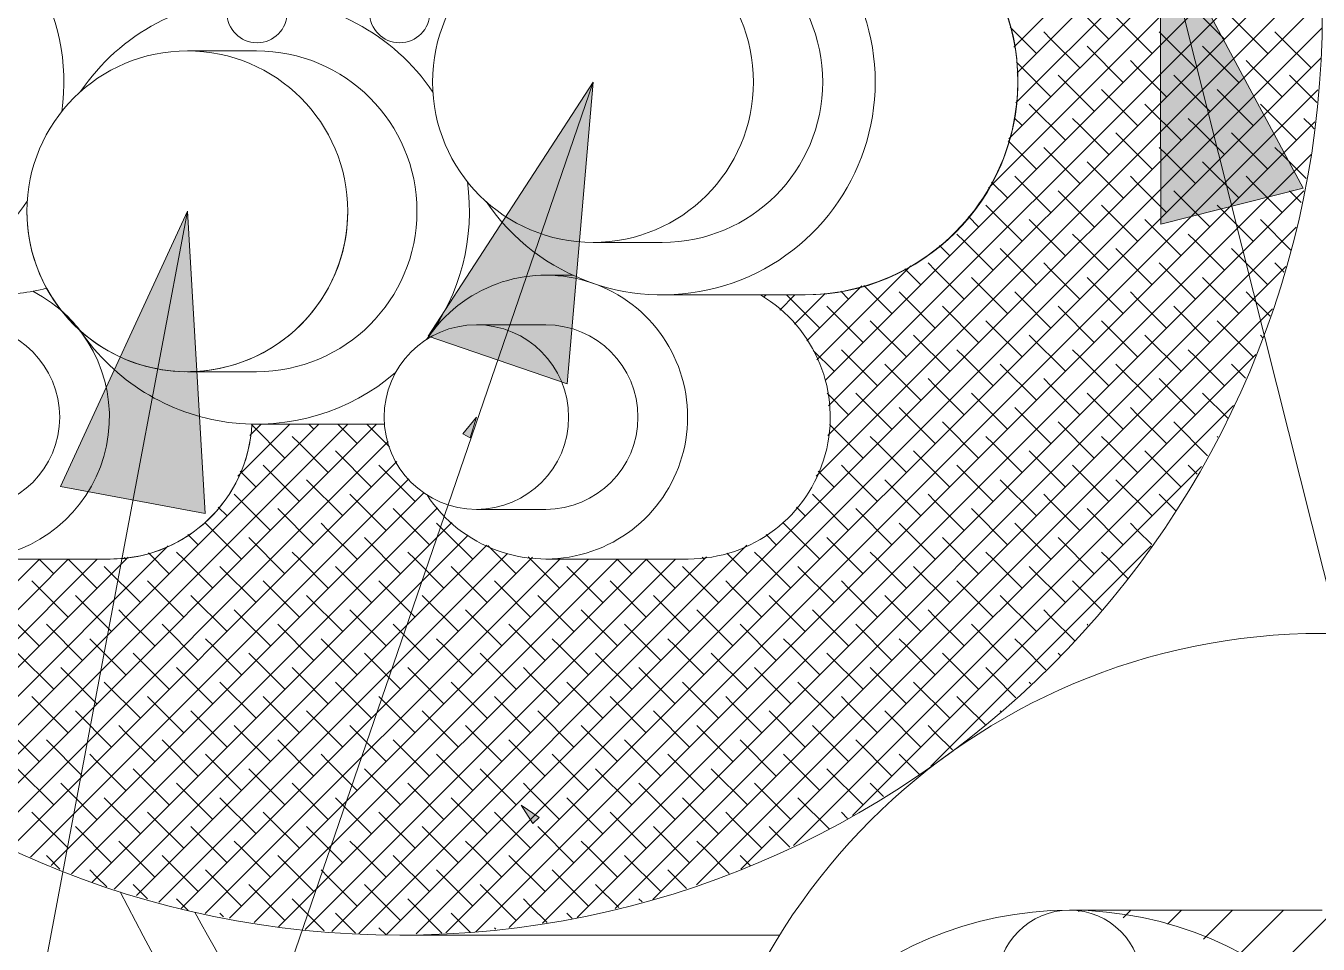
# Model space of a CAD drawing. Header units: feet. Extents: x 353 to 697, y -24 to 522.
# Drawn here: x 438.55 to 456.76, y 24.13 to 37.07 of the extents above; entities that cross this region are included whole.
import ezdxf

# ---------------------------------------------------------------- set-up
doc = ezdxf.new("R2010")
doc.units = ezdxf.units.FT
doc.header["$LTSCALE"] = 1.7
doc.header["$PDMODE"] = 32
doc.header["$PDSIZE"] = 0.85
doc.layers.add('2', color=7, linetype='Continuous', lineweight=13)
doc.layers.add('63', color=7, linetype='Continuous', lineweight=13)

msp = doc.modelspace()

# ---------------------------------------------------------------- hatches: boundary and pattern name
at = {"layer": '2'}
for points in [[(444.901, 31.558), (444.709, 31.32), (444.815, 31.265)], [(445.533, 26.091), (445.697, 25.833), (445.784, 25.916)]]:
    msp.add_hatch(color=256, dxfattribs=at).paths.add_polyline_path(points)
at = {"layer": '63'}
for points in [[(456.551, 34.782), (454.537, 38.544), (454.544, 34.277)], [(446.181, 32.028), (446.544, 36.28), (444.223, 32.699)], [(441.077, 30.198), (440.828, 34.458), (439.043, 30.582)]]:
    msp.add_hatch(color=256, dxfattribs=at).paths.add_polyline_path(points)

# ---------------------------------------------------------------- linework, layer by layer
at = {"layer": '2'}
for points in [[(444.901, 31.558), (444.709, 31.32), (444.815, 31.265)], [(445.533, 26.091), (445.697, 25.833), (445.784, 25.916)]]:
    msp.add_lwpolyline(points, close=True, dxfattribs=at)
at = {"layer": '63'}
for p, q in [((452.472, 36.77), (456.353, 40.65)), ((452.52, 36.41), (456.438, 40.328)), ((452.503, 35.986), (456.523, 40.006)), ((452.403, 35.479), (456.585, 39.661)), ((452.115, 34.783), (456.64, 39.309)), ((449.815, 32.076), (456.695, 38.956)), ((449.864, 31.718), (456.75, 38.604)), ((449.853, 31.299), (456.771, 38.217)), ((449.687, 30.727), (456.791, 37.83)), ((443.634, 24.265), (456.811, 37.443)), ((453.811, 36.886), (453.403, 37.294)), ((454.422, 36.683), (453.913, 37.192)), ((455.44, 36.886), (455.033, 37.294)), ((456.051, 36.683), (455.542, 37.192)), ((444.052, 24.277), (456.815, 37.04)), ((452.792, 36.683), (452.422, 37.053)), ((452.996, 36.886), (452.894, 36.988)), ((454.625, 36.886), (454.523, 36.988)), ((456.254, 36.886), (456.153, 36.988)), ((453.403, 36.479), (452.996, 36.886)), ((454.014, 36.275), (453.505, 36.785)), ((455.033, 36.479), (454.625, 36.886)), ((455.644, 36.275), (455.134, 36.785)), ((456.662, 36.479), (456.254, 36.886)), ((441.803, 36.718), (440.828, 36.718)), ((441.803, 36.718), (440.828, 36.718)), ((444.471, 24.289), (456.804, 36.621)), ((452.589, 36.479), (452.51, 36.558)), ((452.996, 36.072), (452.589, 36.479)), ((454.218, 36.479), (454.116, 36.581)), ((454.625, 36.072), (454.218, 36.479)), ((455.847, 36.479), (455.745, 36.581)), ((456.254, 36.072), (455.847, 36.479)), ((446.544, 36.28), (434.586, 1.394)), ((453.607, 35.868), (453.098, 36.377)), ((455.236, 35.868), (454.727, 36.377)), ((456.741, 35.992), (456.356, 36.377)), ((444.895, 24.305), (456.759, 36.169)), ((453.811, 36.072), (453.709, 36.174)), ((454.218, 35.665), (453.811, 36.072)), ((455.44, 36.072), (455.338, 36.174)), ((455.847, 35.665), (455.44, 36.072)), ((453.2, 35.461), (452.691, 35.97)), ((454.829, 35.461), (454.32, 35.97)), ((456.458, 35.461), (455.949, 35.97)), ((445.364, 24.367), (456.714, 35.717)), ((452.589, 35.665), (452.48, 35.774)), ((453.403, 35.665), (453.302, 35.766)), ((455.033, 35.665), (454.931, 35.766)), ((456.662, 35.665), (456.56, 35.766)), ((453.811, 35.257), (453.403, 35.665)), ((454.422, 35.054), (453.913, 35.563)), ((455.44, 35.257), (455.033, 35.665)), ((456.051, 35.054), (455.542, 35.563)), ((456.705, 35.622), (456.662, 35.665)), ((452.792, 35.054), (452.396, 35.45)), ((452.996, 35.257), (452.894, 35.359)), ((454.625, 35.257), (454.523, 35.359)), ((456.254, 35.257), (456.153, 35.359)), ((445.833, 24.429), (456.663, 35.259)), ((453.403, 34.85), (452.996, 35.257)), ((454.014, 34.646), (453.505, 35.155)), ((455.033, 34.85), (454.625, 35.257)), ((455.644, 34.646), (455.134, 35.155)), ((456.594, 34.918), (456.254, 35.257)), ((452.385, 34.646), (452.16, 34.871)), ((452.589, 34.85), (452.487, 34.952)), ((452.996, 34.443), (452.589, 34.85)), ((454.218, 34.85), (454.116, 34.952)), ((454.625, 34.443), (454.218, 34.85)), ((455.847, 34.85), (455.745, 34.952)), ((456.254, 34.443), (455.847, 34.85)), ((446.319, 24.508), (456.558, 34.746)), ((453.607, 34.239), (453.098, 34.748)), ((455.236, 34.239), (454.727, 34.748)), ((456.524, 34.58), (456.356, 34.748)), ((452.182, 34.443), (452.08, 34.544)), ((452.589, 34.035), (452.182, 34.443)), ((453.811, 34.443), (453.709, 34.544)), ((454.218, 34.035), (453.811, 34.443)), ((455.44, 34.443), (455.338, 34.544)), ((455.847, 34.035), (455.44, 34.443)), ((446.854, 24.635), (456.453, 34.234)), ((451.978, 34.239), (451.833, 34.384)), ((453.2, 33.832), (452.691, 34.341)), ((454.829, 33.832), (454.32, 34.341)), ((456.378, 33.912), (455.949, 34.341)), ((451.774, 34.035), (451.672, 34.137)), ((453.403, 34.035), (453.302, 34.137)), ((455.033, 34.035), (454.931, 34.137)), ((447.52, 34.02), (446.544, 34.02)), ((446.544, 34.02), (447.52, 34.02)), ((451.571, 33.832), (451.426, 33.977)), ((452.182, 33.628), (451.774, 34.035)), ((452.792, 33.424), (452.283, 33.934)), ((453.811, 33.628), (453.403, 34.035)), ((454.422, 33.424), (453.913, 33.934)), ((455.44, 33.628), (455.033, 34.035)), ((456.051, 33.424), (455.542, 33.934)), ((449.699, 32.367), (451.022, 33.69)), ((451.367, 33.628), (451.265, 33.73)), ((452.996, 33.628), (452.894, 33.73)), ((454.625, 33.628), (454.523, 33.73)), ((456.254, 33.628), (456.153, 33.73)), ((446.259, 33.558), (445.877, 33.558)), ((447.389, 24.762), (456.304, 33.678)), ((451.163, 33.424), (450.938, 33.649)), ((451.774, 33.221), (451.367, 33.628)), ((452.385, 33.017), (451.876, 33.526)), ((453.403, 33.221), (452.996, 33.628)), ((454.014, 33.017), (453.505, 33.526)), ((455.033, 33.221), (454.625, 33.628)), ((455.644, 33.017), (455.134, 33.526)), ((456.28, 33.602), (456.254, 33.628)), ((449.558, 32.634), (450.33, 33.406)), ((450.145, 33.221), (450.034, 33.332)), ((450.756, 33.017), (450.36, 33.413)), ((450.96, 33.221), (450.858, 33.323)), ((452.589, 33.221), (452.487, 33.323)), ((454.218, 33.221), (454.116, 33.323)), ((455.847, 33.221), (455.745, 33.323)), ((449.53, 33.28), (447.52, 33.28)), ((448.948, 33.246), (448.982, 33.28)), ((449.176, 33.067), (449.39, 33.28)), ((449.33, 33.221), (449.272, 33.28)), ((449.738, 32.813), (449.33, 33.221)), ((449.384, 32.867), (449.817, 33.3)), ((451.367, 32.813), (450.96, 33.221)), ((452.996, 32.813), (452.589, 33.221)), ((454.625, 32.813), (454.218, 33.221)), ((456.085, 32.982), (455.847, 33.221)), ((448, 24.966), (456.117, 33.083)), ((450.349, 32.61), (449.84, 33.119)), ((451.978, 32.61), (451.469, 33.119)), ((453.607, 32.61), (453.098, 33.119)), ((455.236, 32.61), (454.727, 33.119)), ((445.877, 32.858), (444.901, 32.858)), ((445.877, 32.858), (444.901, 32.858)), ((450.552, 32.813), (450.451, 32.915)), ((450.96, 32.406), (450.552, 32.813)), ((452.182, 32.813), (452.08, 32.915)), ((452.589, 32.406), (452.182, 32.813)), ((453.811, 32.813), (453.709, 32.915)), ((454.218, 32.406), (453.811, 32.813)), ((455.44, 32.813), (455.338, 32.915)), ((455.847, 32.406), (455.44, 32.813)), ((451.571, 32.203), (451.061, 32.712)), ((453.2, 32.203), (452.691, 32.712)), ((454.829, 32.203), (454.32, 32.712)), ((455.984, 32.677), (455.949, 32.712)), ((448.627, 25.186), (455.882, 32.441)), ((449.941, 32.203), (449.647, 32.497)), ((450.145, 32.406), (450.043, 32.508)), ((451.774, 32.406), (451.672, 32.508)), ((453.403, 32.406), (453.302, 32.508)), ((455.033, 32.406), (454.931, 32.508)), ((450.552, 31.999), (450.145, 32.406)), ((451.163, 31.795), (450.654, 32.304)), ((452.182, 31.999), (451.774, 32.406)), ((452.792, 31.795), (452.283, 32.304)), ((453.811, 31.999), (453.403, 32.406)), ((454.422, 31.795), (453.913, 32.304)), ((455.44, 31.999), (455.033, 32.406)), ((455.738, 32.108), (455.542, 32.304)), ((440.828, 32.198), (441.803, 32.198)), ((440.828, 32.198), (441.803, 32.198)), ((451.367, 31.999), (451.265, 32.101)), ((452.996, 31.999), (452.894, 32.101)), ((454.625, 31.999), (454.523, 32.101)), ((450.145, 31.592), (449.844, 31.893)), ((450.756, 31.388), (450.247, 31.897)), ((451.774, 31.592), (451.367, 31.999)), ((452.385, 31.388), (451.876, 31.897)), ((453.403, 31.592), (452.996, 31.999)), ((454.014, 31.388), (453.505, 31.897)), ((455.033, 31.592), (454.625, 31.999)), ((455.492, 31.54), (455.134, 31.897)), ((449.37, 25.521), (455.571, 31.723)), ((450.96, 31.592), (450.858, 31.693)), ((452.589, 31.592), (452.487, 31.693)), ((454.218, 31.592), (454.116, 31.693)), ((451.367, 31.184), (450.96, 31.592)), ((452.996, 31.184), (452.589, 31.592)), ((454.625, 31.184), (454.218, 31.592)), ((437.263, 26.041), (442.68, 31.458)), ((437.529, 25.9), (443.088, 31.458)), ((437.795, 25.758), (443.495, 31.458)), ((441.539, 30.724), (442.273, 31.458)), ((441.709, 31.301), (441.866, 31.458)), ((442.203, 30.981), (441.736, 31.448)), ((441.803, 31.458), (443.605, 31.458)), ((442.61, 31.388), (442.54, 31.458)), ((443.221, 31.184), (442.948, 31.458)), ((443.675, 31.138), (443.355, 31.458)), ((450.349, 30.981), (449.876, 31.454)), ((451.978, 30.981), (451.469, 31.49)), ((453.607, 30.981), (453.098, 31.49)), ((455.203, 31.014), (454.727, 31.49)), ((438.061, 25.617), (443.658, 31.214)), ((442.407, 31.184), (442.305, 31.286)), ((442.814, 30.777), (442.407, 31.184)), ((450.552, 31.184), (450.451, 31.286)), ((450.96, 30.777), (450.552, 31.184)), ((452.182, 31.184), (452.08, 31.286)), ((452.589, 30.777), (452.182, 31.184)), ((453.811, 31.184), (453.709, 31.286)), ((454.218, 30.777), (453.811, 31.184)), ((455.35, 31.274), (455.338, 31.286)), ((443.425, 30.573), (442.916, 31.082)), ((451.571, 30.573), (451.061, 31.082)), ((453.2, 30.573), (452.691, 31.082)), ((454.829, 30.573), (454.32, 31.082)), ((438.327, 25.476), (443.782, 30.931)), ((441.796, 30.573), (441.573, 30.796)), ((441.999, 30.777), (441.897, 30.879)), ((442.407, 30.37), (441.999, 30.777)), ((443.628, 30.777), (443.527, 30.879)), ((444.036, 30.37), (443.628, 30.777)), ((449.941, 30.573), (449.718, 30.796)), ((450.145, 30.777), (450.043, 30.879)), ((450.552, 30.37), (450.145, 30.777)), ((450.2, 25.944), (455.119, 30.863)), ((451.774, 30.777), (451.672, 30.879)), ((452.182, 30.37), (451.774, 30.777)), ((453.403, 30.777), (453.302, 30.879)), ((453.811, 30.37), (453.403, 30.777)), ((455.033, 30.777), (454.931, 30.879)), ((455.057, 30.753), (455.033, 30.777)), ((438.617, 25.359), (443.948, 30.69)), ((443.017, 30.166), (442.508, 30.675)), ((451.163, 30.166), (450.654, 30.675)), ((452.792, 30.166), (452.283, 30.675)), ((454.422, 30.166), (453.913, 30.675)), ((438.907, 25.241), (444.163, 30.497)), ((441.592, 30.37), (441.49, 30.472)), ((443.221, 30.37), (443.119, 30.472)), ((449.738, 30.37), (449.636, 30.472)), ((451.367, 30.37), (451.265, 30.472)), ((452.996, 30.37), (452.894, 30.472)), ((454.625, 30.37), (454.523, 30.472)), ((439.197, 25.124), (444.352, 30.279)), ((441.388, 30.166), (441.264, 30.29)), ((441.999, 29.962), (441.592, 30.37)), ((442.61, 29.759), (442.101, 30.268)), ((443.628, 29.962), (443.221, 30.37)), ((444.239, 29.759), (443.73, 30.268)), ((445.877, 30.258), (444.901, 30.258)), ((444.901, 30.258), (445.877, 30.258)), ((449.534, 30.166), (449.411, 30.289)), ((450.145, 29.962), (449.738, 30.37)), ((450.756, 29.759), (450.247, 30.268)), ((451.774, 29.962), (451.367, 30.37)), ((452.385, 29.759), (451.876, 30.268)), ((453.403, 29.962), (452.996, 30.37)), ((454.014, 29.759), (453.505, 30.268)), ((454.757, 30.238), (454.625, 30.37)), ((439.487, 25.006), (444.554, 30.074)), ((441.185, 29.962), (441.083, 30.064)), ((442.814, 29.962), (442.712, 30.064)), ((444.443, 29.962), (444.341, 30.064)), ((449.33, 29.962), (449.229, 30.064)), ((450.96, 29.962), (450.858, 30.064)), ((452.589, 29.962), (452.487, 30.064)), ((454.218, 29.962), (454.116, 30.064)), ((439.796, 24.908), (444.784, 29.896)), ((440.981, 29.759), (440.835, 29.905)), ((441.592, 29.555), (441.185, 29.962)), ((443.221, 29.555), (442.814, 29.962)), ((444.85, 29.555), (444.443, 29.962)), ((449.127, 29.759), (448.983, 29.903)), ((449.738, 29.555), (449.33, 29.962)), ((451.367, 29.555), (450.96, 29.962)), ((452.996, 29.555), (452.589, 29.962)), ((454.419, 29.761), (454.218, 29.962)), ((437.009, 26.194), (440.559, 29.744)), ((440.111, 24.816), (445.05, 29.755)), ((442.203, 29.351), (441.694, 29.861)), ((443.243, 24.282), (448.713, 29.752)), ((443.832, 29.351), (443.323, 29.861)), ((445.461, 29.351), (445.064, 29.749)), ((450.349, 29.351), (449.84, 29.861)), ((451.304, 26.641), (454.409, 29.746)), ((451.978, 29.351), (451.469, 29.861)), ((453.607, 29.351), (453.098, 29.861)), ((436.034, 26.848), (438.744, 29.558)), ((436.278, 26.685), (439.151, 29.558)), ((436.522, 26.521), (439.558, 29.558)), ((436.765, 26.358), (439.992, 29.584)), ((439.74, 29.558), (437.73, 29.558)), ((438.945, 29.351), (438.738, 29.558)), ((439.148, 29.555), (439.145, 29.558)), ((439.555, 29.148), (439.148, 29.555)), ((439.963, 29.555), (439.939, 29.579)), ((440.574, 29.351), (440.279, 29.646)), ((440.427, 24.725), (445.337, 29.635)), ((440.777, 29.555), (440.676, 29.657)), ((440.743, 24.633), (445.692, 29.582)), ((441.185, 29.148), (440.777, 29.555)), ((441.078, 24.561), (446.075, 29.558)), ((441.423, 24.499), (446.482, 29.558)), ((441.768, 24.436), (446.89, 29.558)), ((442.113, 24.374), (447.297, 29.558)), ((442.407, 29.555), (442.305, 29.657)), ((442.814, 29.148), (442.407, 29.555)), ((442.486, 24.339), (447.704, 29.558)), ((442.864, 24.311), (448.142, 29.589)), ((444.036, 29.555), (443.934, 29.657)), ((444.443, 29.148), (444.036, 29.555)), ((445.665, 29.555), (445.629, 29.591)), ((446.072, 29.148), (445.665, 29.555)), ((447.887, 29.558), (445.877, 29.558)), ((446.479, 29.555), (446.476, 29.558)), ((447.09, 29.351), (446.883, 29.558)), ((447.294, 29.555), (447.291, 29.558)), ((447.701, 29.148), (447.294, 29.555)), ((448.109, 29.555), (448.082, 29.582)), ((448.72, 29.351), (448.43, 29.641)), ((448.923, 29.555), (448.821, 29.657)), ((449.33, 29.148), (448.923, 29.555)), ((450.552, 29.555), (450.451, 29.657)), ((450.96, 29.148), (450.552, 29.555)), ((452.182, 29.555), (452.08, 29.657)), ((452.589, 29.148), (452.182, 29.555)), ((453.811, 29.555), (453.709, 29.657)), ((454.082, 29.284), (453.811, 29.555)), ((440.166, 28.944), (439.657, 29.453)), ((441.796, 28.944), (441.286, 29.453)), ((443.425, 28.944), (442.916, 29.453)), ((445.054, 28.944), (444.545, 29.453)), ((446.683, 28.944), (446.174, 29.453)), ((448.312, 28.944), (447.803, 29.453)), ((449.941, 28.944), (449.432, 29.453)), ((451.571, 28.944), (451.061, 29.453)), ((453.2, 28.944), (452.691, 29.453)), ((438.741, 29.148), (438.639, 29.25)), ((439.148, 28.741), (438.741, 29.148)), ((440.37, 29.148), (440.268, 29.25)), ((440.777, 28.741), (440.37, 29.148)), ((441.999, 29.148), (441.897, 29.25)), ((442.407, 28.741), (441.999, 29.148)), ((443.628, 29.148), (443.527, 29.25)), ((444.036, 28.741), (443.628, 29.148)), ((445.258, 29.148), (445.156, 29.25)), ((445.665, 28.741), (445.258, 29.148)), ((446.887, 29.148), (446.785, 29.25)), ((447.294, 28.741), (446.887, 29.148)), ((448.516, 29.148), (448.414, 29.25)), ((448.923, 28.741), (448.516, 29.148)), ((450.145, 29.148), (450.043, 29.25)), ((450.552, 28.741), (450.145, 29.148)), ((451.774, 29.148), (451.672, 29.25)), ((452.182, 28.741), (451.774, 29.148)), ((453.403, 29.148), (453.302, 29.25)), ((453.708, 28.843), (453.403, 29.148)), ((439.759, 28.537), (439.25, 29.046)), ((441.388, 28.537), (440.879, 29.046)), ((443.017, 28.537), (442.508, 29.046)), ((444.647, 28.537), (444.138, 29.046)), ((446.276, 28.537), (445.767, 29.046)), ((447.905, 28.537), (447.396, 29.046)), ((449.534, 28.537), (449.025, 29.046)), ((451.163, 28.537), (450.654, 29.046)), ((452.792, 28.537), (452.283, 29.046)), ((439.963, 28.741), (439.861, 28.842)), ((441.592, 28.741), (441.49, 28.842)), ((443.221, 28.741), (443.119, 28.842)), ((444.85, 28.741), (444.748, 28.842)), ((446.479, 28.741), (446.378, 28.842)), ((448.109, 28.741), (448.007, 28.842)), ((449.738, 28.741), (449.636, 28.842)), ((451.367, 28.741), (451.265, 28.842)), ((452.996, 28.741), (452.894, 28.842)), ((438.741, 28.333), (438.334, 28.741)), ((439.352, 28.13), (438.843, 28.639)), ((440.37, 28.333), (439.963, 28.741)), ((440.981, 28.13), (440.472, 28.639)), ((441.999, 28.333), (441.592, 28.741)), ((442.61, 28.13), (442.101, 28.639)), ((443.628, 28.333), (443.221, 28.741)), ((444.239, 28.13), (443.73, 28.639)), ((445.258, 28.333), (444.85, 28.741)), ((445.869, 28.13), (445.359, 28.639)), ((446.887, 28.333), (446.479, 28.741)), ((447.498, 28.13), (446.989, 28.639)), ((448.516, 28.333), (448.109, 28.741)), ((449.127, 28.13), (448.618, 28.639)), ((450.145, 28.333), (449.738, 28.741)), ((450.756, 28.13), (450.247, 28.639)), ((451.774, 28.333), (451.367, 28.741)), ((452.385, 28.13), (451.876, 28.639)), ((453.328, 28.408), (452.996, 28.741)), ((453.518, 28.626), (453.505, 28.639)), ((439.555, 28.333), (439.454, 28.435)), ((441.185, 28.333), (441.083, 28.435)), ((442.814, 28.333), (442.712, 28.435)), ((444.443, 28.333), (444.341, 28.435)), ((446.072, 28.333), (445.97, 28.435)), ((447.701, 28.333), (447.599, 28.435)), ((449.33, 28.333), (449.229, 28.435)), ((450.96, 28.333), (450.858, 28.435)), ((452.589, 28.333), (452.487, 28.435)), ((438.945, 27.722), (438.435, 28.231)), ((439.963, 27.926), (439.555, 28.333)), ((440.574, 27.722), (440.065, 28.231)), ((441.592, 27.926), (441.185, 28.333)), ((442.203, 27.722), (441.694, 28.231)), ((443.221, 27.926), (442.814, 28.333)), ((443.832, 27.722), (443.323, 28.231)), ((444.85, 27.926), (444.443, 28.333)), ((445.461, 27.722), (444.952, 28.231)), ((446.479, 27.926), (446.072, 28.333)), ((447.09, 27.722), (446.581, 28.231)), ((448.109, 27.926), (447.701, 28.333)), ((448.72, 27.722), (448.21, 28.231)), ((449.738, 27.926), (449.33, 28.333)), ((450.349, 27.722), (449.84, 28.231)), ((451.367, 27.926), (450.96, 28.333)), ((451.978, 27.722), (451.469, 28.231)), ((452.925, 27.997), (452.589, 28.333)), ((453.136, 28.193), (453.098, 28.231)), ((439.148, 27.926), (439.046, 28.028)), ((439.555, 27.519), (439.148, 27.926)), ((440.777, 27.926), (440.676, 28.028)), ((441.185, 27.519), (440.777, 27.926)), ((442.407, 27.926), (442.305, 28.028)), ((442.814, 27.519), (442.407, 27.926)), ((444.036, 27.926), (443.934, 28.028)), ((444.443, 27.519), (444.036, 27.926)), ((445.665, 27.926), (445.563, 28.028)), ((446.072, 27.519), (445.665, 27.926)), ((447.294, 27.926), (447.192, 28.028)), ((447.701, 27.519), (447.294, 27.926)), ((448.923, 27.926), (448.821, 28.028)), ((449.33, 27.519), (448.923, 27.926)), ((450.552, 27.926), (450.451, 28.028)), ((450.96, 27.519), (450.552, 27.926)), ((452.182, 27.926), (452.08, 28.028)), ((452.504, 27.604), (452.182, 27.926)), ((440.166, 27.315), (439.657, 27.824)), ((441.796, 27.315), (441.286, 27.824)), ((443.425, 27.315), (442.916, 27.824)), ((445.054, 27.315), (444.545, 27.824)), ((446.683, 27.315), (446.174, 27.824)), ((448.312, 27.315), (447.803, 27.824)), ((449.941, 27.315), (449.432, 27.824)), ((451.571, 27.315), (451.061, 27.824)), ((452.715, 27.8), (452.691, 27.824)), ((438.741, 27.519), (438.639, 27.62)), ((439.148, 27.111), (438.741, 27.519)), ((440.37, 27.519), (440.268, 27.62)), ((440.777, 27.111), (440.37, 27.519)), ((441.999, 27.519), (441.897, 27.62)), ((442.407, 27.111), (441.999, 27.519)), ((443.628, 27.519), (443.527, 27.62)), ((444.036, 27.111), (443.628, 27.519)), ((445.258, 27.519), (445.156, 27.62)), ((445.665, 27.111), (445.258, 27.519)), ((446.887, 27.519), (446.785, 27.62)), ((447.294, 27.111), (446.887, 27.519)), ((448.516, 27.519), (448.414, 27.62)), ((448.923, 27.111), (448.516, 27.519)), ((450.145, 27.519), (450.043, 27.62)), ((450.552, 27.111), (450.145, 27.519)), ((451.774, 27.519), (451.672, 27.62)), ((452.072, 27.221), (451.774, 27.519)), ((439.759, 26.908), (439.25, 27.417)), ((441.388, 26.908), (440.879, 27.417)), ((443.017, 26.908), (442.508, 27.417)), ((444.647, 26.908), (444.138, 27.417)), ((446.276, 26.908), (445.767, 27.417)), ((447.905, 26.908), (447.396, 27.417)), ((449.534, 26.908), (449.025, 27.417)), ((451.163, 26.908), (450.654, 27.417)), ((452.292, 27.408), (452.283, 27.417)), ((439.963, 27.111), (439.861, 27.213)), ((441.592, 27.111), (441.49, 27.213)), ((443.221, 27.111), (443.119, 27.213)), ((444.85, 27.111), (444.748, 27.213)), ((446.479, 27.111), (446.378, 27.213)), ((448.109, 27.111), (448.007, 27.213)), ((449.738, 27.111), (449.636, 27.213)), ((451.367, 27.111), (451.265, 27.213)), ((438.741, 26.704), (438.334, 27.111)), ((439.352, 26.5), (438.843, 27.01)), ((440.37, 26.704), (439.963, 27.111)), ((440.981, 26.5), (440.472, 27.01)), ((441.999, 26.704), (441.592, 27.111)), ((442.61, 26.5), (442.101, 27.01)), ((443.628, 26.704), (443.221, 27.111)), ((444.239, 26.5), (443.73, 27.01)), ((445.258, 26.704), (444.85, 27.111)), ((445.869, 26.5), (445.359, 27.01)), ((446.887, 26.704), (446.479, 27.111)), ((447.498, 26.5), (446.989, 27.01)), ((448.516, 26.704), (448.109, 27.111)), ((449.127, 26.5), (448.618, 27.01)), ((450.145, 26.704), (449.738, 27.111)), ((450.756, 26.5), (450.247, 27.01)), ((451.608, 26.87), (451.367, 27.111)), ((439.555, 26.704), (439.454, 26.806)), ((441.185, 26.704), (441.083, 26.806)), ((442.814, 26.704), (442.712, 26.806)), ((444.443, 26.704), (444.341, 26.806)), ((446.072, 26.704), (445.97, 26.806)), ((447.701, 26.704), (447.599, 26.806)), ((449.33, 26.704), (449.229, 26.806)), ((450.96, 26.704), (450.858, 26.806)), ((438.945, 26.093), (438.435, 26.602)), ((439.963, 26.297), (439.555, 26.704)), ((440.574, 26.093), (440.065, 26.602)), ((441.592, 26.297), (441.185, 26.704)), ((442.203, 26.093), (441.694, 26.602)), ((443.221, 26.297), (442.814, 26.704)), ((443.832, 26.093), (443.323, 26.602)), ((444.85, 26.297), (444.443, 26.704)), ((445.461, 26.093), (444.952, 26.602)), ((446.479, 26.297), (446.072, 26.704)), ((447.09, 26.093), (446.581, 26.602)), ((448.109, 26.297), (447.701, 26.704)), ((448.72, 26.093), (448.21, 26.602)), ((449.738, 26.297), (449.33, 26.704)), ((450.349, 26.093), (449.84, 26.602)), ((451.144, 26.52), (450.96, 26.704)), ((439.148, 26.297), (439.046, 26.399)), ((439.555, 25.889), (439.148, 26.297)), ((440.777, 26.297), (440.676, 26.399)), ((441.185, 25.889), (440.777, 26.297)), ((442.407, 26.297), (442.305, 26.399)), ((442.814, 25.889), (442.407, 26.297)), ((444.036, 26.297), (443.934, 26.399)), ((444.443, 25.889), (444.036, 26.297)), ((445.665, 26.297), (445.563, 26.399)), ((446.072, 25.889), (445.665, 26.297)), ((447.294, 26.297), (447.192, 26.399)), ((447.701, 25.889), (447.294, 26.297)), ((448.923, 26.297), (448.821, 26.399)), ((449.33, 25.889), (448.923, 26.297)), ((450.552, 26.297), (450.451, 26.399)), ((450.639, 26.21), (450.552, 26.297)), ((440.166, 25.686), (439.657, 26.195)), ((441.796, 25.686), (441.286, 26.195)), ((443.425, 25.686), (442.916, 26.195)), ((445.054, 25.686), (444.545, 26.195)), ((446.683, 25.686), (446.174, 26.195)), ((448.312, 25.686), (447.803, 26.195)), ((449.87, 25.757), (449.432, 26.195)), ((438.741, 25.889), (438.639, 25.991)), ((439.148, 25.482), (438.741, 25.889)), ((440.37, 25.889), (440.268, 25.991)), ((440.777, 25.482), (440.37, 25.889)), ((441.999, 25.889), (441.897, 25.991)), ((442.407, 25.482), (441.999, 25.889)), ((443.628, 25.889), (443.527, 25.991)), ((444.036, 25.482), (443.628, 25.889)), ((445.258, 25.889), (445.156, 25.991)), ((445.665, 25.482), (445.258, 25.889)), ((446.887, 25.889), (446.785, 25.991)), ((447.294, 25.482), (446.887, 25.889)), ((448.516, 25.889), (448.414, 25.991)), ((448.923, 25.482), (448.516, 25.889)), ((450.131, 25.903), (450.043, 25.991)), ((439.759, 25.279), (439.25, 25.788)), ((441.388, 25.279), (440.879, 25.788)), ((443.017, 25.279), (442.508, 25.788)), ((444.647, 25.279), (444.138, 25.788)), ((446.276, 25.279), (445.767, 25.788)), ((447.905, 25.279), (447.396, 25.788)), ((449.317, 25.496), (449.025, 25.788)), ((439.963, 25.482), (439.861, 25.584)), ((441.592, 25.482), (441.49, 25.584)), ((443.221, 25.482), (443.119, 25.584)), ((444.85, 25.482), (444.748, 25.584)), ((446.479, 25.482), (446.378, 25.584)), ((448.109, 25.482), (448.007, 25.584)), ((439.033, 25.19), (438.843, 25.38)), ((440.37, 25.075), (439.963, 25.482)), ((440.981, 24.871), (440.472, 25.38)), ((441.999, 25.075), (441.592, 25.482)), ((442.61, 24.871), (442.101, 25.38)), ((443.628, 25.075), (443.221, 25.482)), ((444.239, 24.871), (443.73, 25.38)), ((445.258, 25.075), (444.85, 25.482)), ((445.869, 24.871), (445.359, 25.38)), ((446.887, 25.075), (446.479, 25.482)), ((447.498, 24.871), (446.989, 25.38)), ((448.463, 25.128), (448.109, 25.482)), ((448.763, 25.235), (448.618, 25.38)), ((439.555, 25.075), (439.454, 25.177)), ((441.185, 25.075), (441.083, 25.177)), ((442.814, 25.075), (442.712, 25.177)), ((444.443, 25.075), (444.341, 25.177)), ((446.072, 25.075), (445.97, 25.177)), ((447.701, 25.075), (447.599, 25.177)), ((439.693, 24.937), (439.555, 25.075)), ((440.267, 24.771), (440.065, 24.973)), ((441.592, 24.668), (441.185, 25.075)), ((442.203, 24.464), (441.694, 24.973)), ((443.221, 24.668), (442.814, 25.075)), ((443.832, 24.464), (443.323, 24.973)), ((444.85, 24.668), (444.443, 25.075)), ((445.461, 24.464), (444.952, 24.973)), ((446.479, 24.668), (446.072, 25.075)), ((446.907, 24.647), (446.581, 24.973)), ((447.859, 24.917), (447.701, 25.075)), ((440.777, 24.668), (440.676, 24.769)), ((442.407, 24.668), (442.305, 24.769)), ((444.036, 24.668), (443.934, 24.769)), ((445.665, 24.668), (445.563, 24.769)), ((447.236, 24.726), (447.192, 24.769)), ((440.839, 24.606), (440.777, 24.668)), ((442.755, 24.319), (442.407, 24.668)), ((444.416, 24.287), (444.036, 24.668)), ((445.896, 24.437), (445.665, 24.668)), ((456.82, 24.61), (453.259, 24.61)), ((453.384, 24.592), (453.401, 24.61)), ((454.013, 24.503), (454.12, 24.61)), ((454.641, 24.414), (454.838, 24.61)), ((455.145, 24.199), (455.556, 24.61)), ((455.64, 23.975), (456.275, 24.61)), ((456.104, 23.721), (456.99, 24.607)), ((441.338, 24.514), (441.286, 24.566)), ((443.196, 24.286), (442.916, 24.566)), ((444.813, 24.298), (444.545, 24.566)), ((446.249, 24.491), (446.174, 24.566)), ((443.623, 24.265), (443.527, 24.362)), ((443.82, 24.258), (449.175, 24.258)), ((445.176, 24.342), (445.156, 24.362))]:
    msp.add_line(p, q, dxfattribs=at)
for points in [[(454.537, 38.544), (467.842, -14.313), (476.122, -14.313)], [(440.828, 34.458), (434.586, 1.394), (426.306, 1.394)]]:
    msp.add_lwpolyline(points, dxfattribs=at)
for points in [[(456.551, 34.782), (454.537, 38.544), (454.544, 34.277)], [(446.181, 32.028), (446.544, 36.28), (444.223, 32.699)], [(441.077, 30.198), (440.828, 34.458), (439.043, 30.582)]]:
    msp.add_lwpolyline(points, close=True, dxfattribs=at)
for centre, radius in [((443.82, 37.258), 13), ((446.544, 36.28), 2.26), ((446.544, 36.28), 2.26), ((440.828, 34.458), 2.26), ((440.828, 34.458), 2.26), ((444.901, 31.558), 1.3), ((444.901, 31.558), 1.3), ((456.82, 19.51), 9), ((453.259, 19.51), 5.1), ((453.259, 23.59), 1.02)]:
    msp.add_circle(centre, radius, dxfattribs=at)
for centre, radius, start, end in [((436.087, 36.28), 3, 351.9871, 145.8713), ((447.52, 36.28), 3, 214.1287, 145.8713), ((449.517, 36.294), 3.013, 270.4431, 97.64), ((449.53, 36.28), 3, 270, 90), ((446.544, 36.28), 2.26, 0, 180), ((446.544, 36.28), 2.26, 0, 90), ((447.52, 36.28), 2.26, 270, 90), ((447.52, 36.28), 2.26, 270, 90), ((441.803, 34.458), 3, 34.0445, 145.8713), ((440.828, 34.458), 2.26, 0, 180), ((440.828, 34.458), 2.26, 0, 90), ((441.803, 34.458), 2.26, 270, 90), ((441.803, 34.458), 2.26, 270, 90), ((446.544, 36.28), 2.26, 180, 0), ((446.544, 36.28), 2.26, 270, 0), ((441.803, 34.458), 3, 322.992, 8.0129), ((436.087, 36.28), 3, 214.1287, 325.9555), ((440.828, 34.458), 2.26, 180, 218.3452), ((440.828, 34.458), 2.26, 227.8617, 0), ((440.828, 34.458), 2.26, 270, 0), ((445.877, 31.558), 2, 213.2803, 146.7197), ((437.73, 31.558), 2, 213.2803, 62.5152), ((438.097, 36.28), 3, 270, 284.4234), ((447.887, 31.558), 2, 270, 59.4472), ((447.887, 31.558), 2, 270, 59.4472), ((437.73, 31.558), 2, 37.7249, 48.482), ((437.73, 31.558), 1.3, 270, 90), ((437.73, 31.558), 1.3, 270, 90), ((444.901, 31.558), 1.3, 0, 180), ((444.901, 31.558), 1.3, 0, 90), ((445.877, 31.558), 1.3, 270, 90), ((445.877, 31.558), 1.3, 270, 90), ((441.803, 34.458), 3, 214.1287, 310.8011), ((444.901, 31.558), 1.3, 180, 0), ((444.901, 31.558), 1.3, 270, 0), ((439.74, 31.558), 2, 270, 357.143), ((439.74, 31.558), 2, 271.4699, 357.143), ((464.488, 37.258), 27.548, 206.7263, 237.4979), ((464.488, 37.258), 26.748, 208.2862, 233.7563), ((453.259, 23.59), 1.02, 0, 180)]:
    msp.add_arc(centre, radius, start, end, dxfattribs=at)
for p in [(441.81, 37.258), (443.82, 37.258)]:
    msp.add_point(p, dxfattribs=at)

doc.saveas('drawing.dxf')
